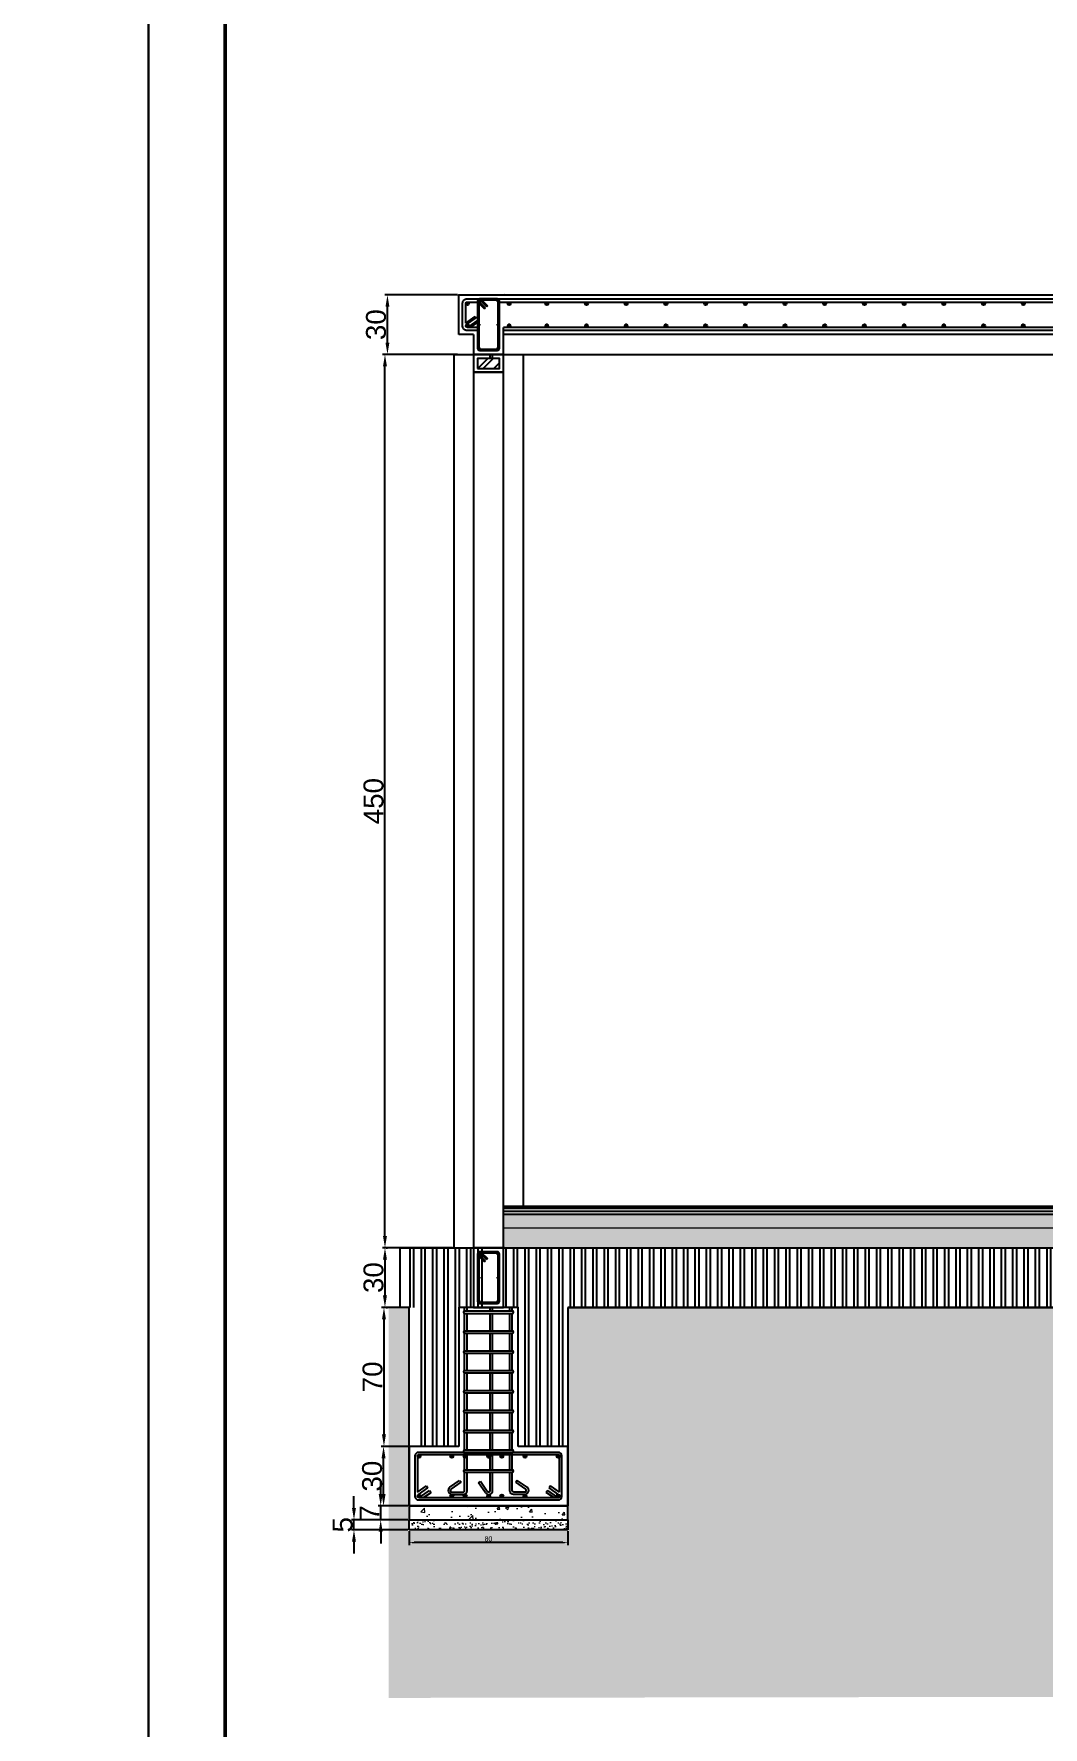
# Model space of a CAD drawing. Header units: centimetres. Extents: x -377343 to 693706, y 194584 to 813780.
# Drawn here: x 190401 to 190909, y 499101 to 499954 of the extents above; entities that cross this region are included whole.
import ezdxf

# ---------------------------------------------------------------- set-up
doc = ezdxf.new("R2010")
doc.units = ezdxf.units.CM
doc.header["$PDMODE"] = 3
for name, color, linetype in [('bangunan', 40, 'Continuous'), ('Layer1', 7, 'Continuous'), ('PIPA', 11, 'Continuous')]:
    doc.layers.add(name, color=color, linetype=linetype)
doc.layers.add('Legenda', color=252, linetype='Continuous', lineweight=20)
doc.styles.get("Standard").update_dxf_attribs({"font": 'arial.ttf'})
doc.linetypes.add('BATTING', pattern='A,0.00254,-2.54,[134,ltypeshp.shx,S=2.54,R=0,X=-2.54,Y=0],-5.08,[134,ltypeshp.shx,S=2.54,R=180,X=2.54,Y=0],-2.54', length=10.16254)
doc.dimstyles.new('ISO-25', dxfattribs={"dimtxt": 2.5, "dimasz": 2.5, "dimexe": 1.25, "dimexo": 0.625, "dimtad": 1, "dimtxsty": 'Standard', "dimcen": 2.5, "dimadec": 0, "dimazin": 0, "dimtfac": 1, "dimtmove": 0, "dimatfit": 3, "dimfxl": 1, "dimarcsym": 0})

# ---------------------------------------------------------------- blocks, each defined once
blk = doc.blocks.new('*D73')
at = {"layer": 'Defpoints', "color": 0, "transparency": 16777216}
for p in [(190589.93, 499200.43), (190669.93, 499200.43), (190589.93, 499193.94)]:
    blk.add_point(p, dxfattribs=at)
at = {"layer": 'Layer1', "color": 0, "lineweight": -2, "transparency": 16777216}
for p, q in [((190589.93, 499199.8), (190589.93, 499192.69)), ((190669.93, 499199.8), (190669.93, 499192.69)), ((190667.43, 499193.94), (190592.43, 499193.94))]:
    blk.add_line(p, q, dxfattribs=at)
at = {"layer": 'Layer1', "color": 0, "transparency": 16777216}
for points in [[(190592.43, 499194.35), (190592.43, 499193.52), (190589.93, 499193.94)], [(190667.43, 499194.35), (190667.43, 499193.52), (190669.93, 499193.94)]]:
    blk.add_solid(points, dxfattribs=at)
at = {"layer": 'Layer1', "color": 0, "transparency": 16777216, "insert": (190629.93, 499195.84), "char_height": 2.5, "attachment_point": 5}
blk.add_mtext('80', dxfattribs=at)
blk = doc.blocks.new('*D75')
at = {"layer": 'Defpoints', "color": 0, "transparency": 16777216}
for p in [(190579.05, 499822.43), (190614.93, 499822.43), (190614.93, 499792.43)]:
    blk.add_point(p, dxfattribs=at)
at = {"layer": 'Layer1', "color": 0, "lineweight": -2, "transparency": 16777216}
for p, q in [((190614.31, 499822.43), (190577.8, 499822.43)), ((190579.05, 499798.43), (190579.05, 499816.43)), ((190614.31, 499792.43), (190577.8, 499792.43))]:
    blk.add_line(p, q, dxfattribs=at)
at = {"layer": 'Layer1', "color": 0, "transparency": 16777216}
for points in [[(190578.05, 499816.43), (190580.05, 499816.43), (190579.05, 499822.43)], [(190578.05, 499798.43), (190580.05, 499798.43), (190579.05, 499792.43)]]:
    blk.add_solid(points, dxfattribs=at)
at = {"layer": 'Layer1', "color": 0, "transparency": 16777216, "insert": (190573.32, 499807.43), "char_height": 10, "attachment_point": 5, "rotation": 90}
blk.add_mtext('30', dxfattribs=at)
blk = doc.blocks.new('*D76')
at = {"layer": 'Defpoints', "color": 0, "transparency": 16777216}
for p in [(190577.8, 499792.43), (190612.5, 499792.43), (190612.5, 499342.43)]:
    blk.add_point(p, dxfattribs=at)
at = {"layer": 'Layer1', "color": 0, "lineweight": -2, "transparency": 16777216}
for p, q in [((190611.88, 499792.43), (190576.55, 499792.43)), ((190577.8, 499348.43), (190577.8, 499786.43)), ((190611.88, 499342.43), (190576.55, 499342.43))]:
    blk.add_line(p, q, dxfattribs=at)
at = {"layer": 'Layer1', "color": 0, "transparency": 16777216}
for points in [[(190576.8, 499786.43), (190578.8, 499786.43), (190577.8, 499792.43)], [(190576.8, 499348.43), (190578.8, 499348.43), (190577.8, 499342.43)]]:
    blk.add_solid(points, dxfattribs=at)
at = {"layer": 'Layer1', "color": 0, "transparency": 16777216, "insert": (190572.07, 499567.43), "char_height": 10, "attachment_point": 5, "rotation": 90}
blk.add_mtext('450', dxfattribs=at)
blk = doc.blocks.new('*D77')
at = {"layer": 'Defpoints', "color": 0, "transparency": 16777216}
for p in [(190577.8, 499342.43), (190577.8, 499312.43, 1114.69), (190577.8, 499312.43)]:
    blk.add_point(p, dxfattribs=at)
at = {"layer": 'Layer1', "color": 0, "lineweight": -2, "transparency": 16777216}
for p, q in [((190578.42, 499342.43), (190579.05, 499342.43)), ((190577.8, 499336.43), (190577.8, 499318.43)), ((190578.42, 499312.43), (190579.05, 499312.43))]:
    blk.add_line(p, q, dxfattribs=at)
at = {"layer": 'Layer1', "color": 0, "transparency": 16777216}
for points in [[(190576.8, 499336.43), (190578.8, 499336.43), (190577.8, 499342.43)], [(190576.8, 499318.43), (190578.8, 499318.43), (190577.8, 499312.43)]]:
    blk.add_solid(points, dxfattribs=at)
at = {"layer": 'Layer1', "color": 0, "transparency": 16777216, "insert": (190572.07, 499327.43), "char_height": 10, "attachment_point": 5, "rotation": 90}
blk.add_mtext('30', dxfattribs=at)
blk = doc.blocks.new('*D78')
at = {"layer": 'Defpoints', "color": 0, "transparency": 16777216}
for p in [(190589.93, 499312.43, 1114.69), (190577.3, 499242.43), (190589.93, 499242.43, 1114.69)]:
    blk.add_point(p, dxfattribs=at)
at = {"layer": 'Layer1', "color": 0, "lineweight": -2, "transparency": 16777216}
for p, q in [((190589.31, 499312.43), (190576.05, 499312.43)), ((190577.3, 499306.43), (190577.3, 499248.43)), ((190589.31, 499242.43), (190576.05, 499242.43))]:
    blk.add_line(p, q, dxfattribs=at)
at = {"layer": 'Layer1', "color": 0, "transparency": 16777216}
for points in [[(190576.3, 499306.43), (190578.3, 499306.43), (190577.3, 499312.43)], [(190576.3, 499248.43), (190578.3, 499248.43), (190577.3, 499242.43)]]:
    blk.add_solid(points, dxfattribs=at)
at = {"layer": 'Layer1', "color": 0, "transparency": 16777216, "insert": (190571.57, 499277.43), "char_height": 10, "attachment_point": 5, "rotation": 90}
blk.add_mtext('70', dxfattribs=at)
blk = doc.blocks.new('*D79')
at = {"layer": 'Defpoints', "color": 0, "transparency": 16777216}
for p in [(190577.09, 499242.43), (190589.93, 499242.43, 1114.69), (190589.93, 499212.43, 1114.69)]:
    blk.add_point(p, dxfattribs=at)
at = {"layer": 'Layer1', "color": 0, "lineweight": -2, "transparency": 16777216}
for p, q in [((190589.31, 499242.43), (190575.84, 499242.43)), ((190577.09, 499218.43), (190577.09, 499236.43)), ((190589.31, 499212.43), (190575.84, 499212.43))]:
    blk.add_line(p, q, dxfattribs=at)
at = {"layer": 'Layer1', "color": 0, "transparency": 16777216}
for points in [[(190576.09, 499236.43), (190578.09, 499236.43), (190577.09, 499242.43)], [(190576.09, 499218.43), (190578.09, 499218.43), (190577.09, 499212.43)]]:
    blk.add_solid(points, dxfattribs=at)
at = {"layer": 'Layer1', "color": 0, "transparency": 16777216, "insert": (190571.36, 499227.43), "char_height": 10, "attachment_point": 5, "rotation": 90}
blk.add_mtext('30', dxfattribs=at)
blk = doc.blocks.new('*D80')
at = {"layer": 'Defpoints', "color": 0, "transparency": 16777216}
for p in [(190575.65, 499212.43), (190589.93, 499212.43, 1114.69), (190589.93, 499205.43, 1114.69)]:
    blk.add_point(p, dxfattribs=at)
at = {"layer": 'Layer1', "color": 0, "lineweight": -2, "transparency": 16777216}
for p, q in [((190575.65, 499218.43), (190575.65, 499224.43)), ((190589.31, 499212.43), (190574.4, 499212.43)), ((190575.65, 499205.43), (190575.65, 499212.43)), ((190589.31, 499205.43), (190574.4, 499205.43)), ((190575.65, 499199.43), (190575.65, 499193.43))]:
    blk.add_line(p, q, dxfattribs=at)
at = {"layer": 'Layer1', "color": 0, "transparency": 16777216}
for points in [[(190574.65, 499218.43), (190576.65, 499218.43), (190575.65, 499212.43)], [(190574.65, 499199.43), (190576.65, 499199.43), (190575.65, 499205.43)]]:
    blk.add_solid(points, dxfattribs=at)
at = {"layer": 'Layer1', "color": 0, "transparency": 16777216, "insert": (190570.03, 499208.93), "char_height": 10, "attachment_point": 5, "rotation": 90}
blk.add_mtext('7', dxfattribs=at)
blk = doc.blocks.new('*D81')
at = {"layer": 'Defpoints', "color": 0, "transparency": 16777216}
for p in [(190562.2, 499205.43), (190589.93, 499205.43, 1114.69), (190589.93, 499200.43, 1114.69)]:
    blk.add_point(p, dxfattribs=at)
at = {"layer": 'Layer1', "color": 0, "lineweight": -2, "transparency": 16777216}
for p, q in [((190562.2, 499211.43), (190562.2, 499217.43)), ((190589.31, 499205.43), (190560.95, 499205.43)), ((190562.2, 499200.43), (190562.2, 499205.43)), ((190589.31, 499200.43), (190560.95, 499200.43)), ((190562.2, 499194.43), (190562.2, 499188.43))]:
    blk.add_line(p, q, dxfattribs=at)
at = {"layer": 'Layer1', "color": 0, "transparency": 16777216}
for points in [[(190561.2, 499211.43), (190563.2, 499211.43), (190562.2, 499205.43)], [(190561.2, 499194.43), (190563.2, 499194.43), (190562.2, 499200.43)]]:
    blk.add_solid(points, dxfattribs=at)
at = {"layer": 'Layer1', "color": 0, "transparency": 16777216, "insert": (190556.49, 499202.93), "char_height": 10, "attachment_point": 5, "rotation": 90}
blk.add_mtext('5', dxfattribs=at)

msp = doc.modelspace()

# ---------------------------------------------------------------- hatches: boundary and pattern name
at = {"layer": 'bangunan'}
h = msp.add_hatch(color=256, dxfattribs=at)
h.dxf.hatch_style = 1
h.paths.add_polyline_path([(190625.032, 499819.327, 1), (190626.032, 499819.327, 1)])
h = msp.add_hatch(color=256, dxfattribs=at)
h.dxf.hatch_style = 1
h.paths.add_polyline_path([(190625.032, 499819.327, 1), (190626.032, 499819.327, 1)])
h = msp.add_hatch(color=256, dxfattribs=at)
h.dxf.hatch_style = 1
h.paths.add_polyline_path([(190625.032, 499819.327, 1), (190626.032, 499819.327, 1)])
h = msp.add_hatch(color=256, dxfattribs=at)
h.dxf.hatch_style = 1
h.paths.add_polyline_path([(190634.832, 499819.327, -1), (190633.832, 499819.327, -1)])
h = msp.add_hatch(color=256, dxfattribs=at)
h.dxf.hatch_style = 1
h.paths.add_polyline_path([(190634.832, 499819.327, -1), (190633.832, 499819.327, -1)])
h = msp.add_hatch(color=256, dxfattribs=at)
h.dxf.hatch_style = 1
h.paths.add_polyline_path([(190625.051, 499807.395, -1), (190626.051, 499807.395, -1)])
h = msp.add_hatch(color=256, dxfattribs=at)
h.dxf.hatch_style = 1
h.paths.add_polyline_path([(190634.851, 499807.395, 1), (190633.851, 499807.395, 1)])
h = msp.add_hatch(color=256, dxfattribs=at)
h.dxf.hatch_style = 1
h.paths.add_polyline_path([(190625.032, 499795.527, -1), (190626.032, 499795.527, -1)])
h = msp.add_hatch(color=256, dxfattribs=at)
h.dxf.hatch_style = 1
h.paths.add_polyline_path([(190634.832, 499795.527, 1), (190633.832, 499795.527, 1)])
h = msp.add_hatch(color=256, dxfattribs=at)
h.dxf.hatch_style = 1
h.paths.add_polyline_path([(190625.032, 499339.327, 1), (190626.032, 499339.327, 1)])
h = msp.add_hatch(color=256, dxfattribs=at)
h.dxf.hatch_style = 1
h.paths.add_polyline_path([(190625.032, 499339.327, 1), (190626.032, 499339.327, 1)])
h = msp.add_hatch(color=256, dxfattribs=at)
h.dxf.hatch_style = 1
h.paths.add_polyline_path([(190625.032, 499339.327, 1), (190626.032, 499339.327, 1)])
h = msp.add_hatch(color=256, dxfattribs=at)
h.dxf.hatch_style = 1
h.paths.add_polyline_path([(190634.832, 499339.327, -1), (190633.832, 499339.327, -1)])
h = msp.add_hatch(color=256, dxfattribs=at)
h.dxf.hatch_style = 1
h.paths.add_polyline_path([(190634.832, 499339.327, -1), (190633.832, 499339.327, -1)])
h = msp.add_hatch(color=256, dxfattribs=at)
h.dxf.hatch_style = 1
h.paths.add_polyline_path([(190625.051, 499327.395, -1), (190626.051, 499327.395, -1)])
h = msp.add_hatch(color=256, dxfattribs=at)
h.dxf.hatch_style = 1
h.paths.add_polyline_path([(190634.851, 499327.395, 1), (190633.851, 499327.395, 1)])
h = msp.add_hatch(color=256, dxfattribs=at)
h.dxf.hatch_style = 1
h.paths.add_polyline_path([(190625.032, 499315.527, -1), (190626.032, 499315.527, -1)])
h = msp.add_hatch(color=256, dxfattribs=at)
h.dxf.hatch_style = 1
h.paths.add_polyline_path([(190634.832, 499315.527, 1), (190633.832, 499315.527, 1)])
at = {"layer": 'Layer1'}
h = msp.add_hatch(color=256, dxfattribs=at)
h.dxf.hatch_style = 1
h.paths.add_polyline_path([(190620.116, 499818.027, -1), (190618.516, 499818.027, -1)])
h = msp.add_hatch(color=256, dxfattribs=at)
h.dxf.hatch_style = 1
h.paths.add_polyline_path([(190620.116, 499818.027, -1), (190618.516, 499818.027, -1)])
h = msp.add_hatch(color=256, dxfattribs=at)
h.dxf.hatch_style = 1
h.paths.add_polyline_path([(190639.575, 499818.027, 1), (190641.175, 499818.027, 1)])
h = msp.add_hatch(color=256, dxfattribs=at)
h.dxf.hatch_style = 1
h.paths.add_polyline_path([(190660.116, 499818.027, -1), (190658.516, 499818.027, -1)])
h = msp.add_hatch(color=256, dxfattribs=at)
h.dxf.hatch_style = 1
h.paths.add_polyline_path([(190680.116, 499818.027, -1), (190678.516, 499818.027, -1)])
h = msp.add_hatch(color=256, dxfattribs=at)
h.dxf.hatch_style = 1
h.paths.add_polyline_path([(190700.116, 499818.027, -1), (190698.516, 499818.027, -1)])
h = msp.add_hatch(color=256, dxfattribs=at)
h.dxf.hatch_style = 1
h.paths.add_polyline_path([(190720.116, 499818.027, -1), (190718.516, 499818.027, -1)])
h = msp.add_hatch(color=256, dxfattribs=at)
h.dxf.hatch_style = 1
h.paths.add_polyline_path([(190740.116, 499818.027, -1), (190738.516, 499818.027, -1)])
h = msp.add_hatch(color=256, dxfattribs=at)
h.dxf.hatch_style = 1
h.paths.add_polyline_path([(190760.116, 499818.027, -1), (190758.516, 499818.027, -1)])
h = msp.add_hatch(color=256, dxfattribs=at)
h.dxf.hatch_style = 1
h.paths.add_polyline_path([(190780.116, 499818.027, -1), (190778.516, 499818.027, -1)])
h = msp.add_hatch(color=256, dxfattribs=at)
h.dxf.hatch_style = 1
h.paths.add_polyline_path([(190800.116, 499818.027, -1), (190798.516, 499818.027, -1)])
h = msp.add_hatch(color=256, dxfattribs=at)
h.dxf.hatch_style = 1
h.paths.add_polyline_path([(190820.116, 499818.027, -1), (190818.516, 499818.027, -1)])
h = msp.add_hatch(color=256, dxfattribs=at)
h.dxf.hatch_style = 1
h.paths.add_polyline_path([(190840.116, 499818.027, -1), (190838.516, 499818.027, -1)])
h = msp.add_hatch(color=256, dxfattribs=at)
h.dxf.hatch_style = 1
h.paths.add_polyline_path([(190860.116, 499818.027, -1), (190858.516, 499818.027, -1)])
h = msp.add_hatch(color=256, dxfattribs=at)
h.dxf.hatch_style = 1
h.paths.add_polyline_path([(190880.116, 499818.027, -1), (190878.516, 499818.027, -1)])
h = msp.add_hatch(color=256, dxfattribs=at)
h.dxf.hatch_style = 1
h.paths.add_polyline_path([(190900.116, 499818.027, -1), (190898.516, 499818.027, -1)])
h = msp.add_hatch(color=256, dxfattribs=at)
h.dxf.hatch_style = 1
h.paths.add_polyline_path([(190620.116, 499806.827, 1), (190618.516, 499806.827, 1)])
h = msp.add_hatch(color=256, dxfattribs=at)
h.dxf.hatch_style = 1
h.paths.add_polyline_path([(190620.116, 499806.827, 1), (190618.516, 499806.827, 1)])
h = msp.add_hatch(color=256, dxfattribs=at)
h.dxf.hatch_style = 1
h.paths.add_polyline_path([(190639.575, 499806.827, -1), (190641.175, 499806.827, -1)])
h = msp.add_hatch(color=256, dxfattribs=at)
h.dxf.hatch_style = 1
h.paths.add_polyline_path([(190660.116, 499806.827, 1), (190658.516, 499806.827, 1)])
h = msp.add_hatch(color=256, dxfattribs=at)
h.dxf.hatch_style = 1
h.paths.add_polyline_path([(190680.116, 499806.827, 1), (190678.516, 499806.827, 1)])
h = msp.add_hatch(color=256, dxfattribs=at)
h.dxf.hatch_style = 1
h.paths.add_polyline_path([(190700.116, 499806.827, 1), (190698.516, 499806.827, 1)])
h = msp.add_hatch(color=256, dxfattribs=at)
h.dxf.hatch_style = 1
h.paths.add_polyline_path([(190720.116, 499806.827, 1), (190718.516, 499806.827, 1)])
h = msp.add_hatch(color=256, dxfattribs=at)
h.dxf.hatch_style = 1
h.paths.add_polyline_path([(190740.116, 499806.827, 1), (190738.516, 499806.827, 1)])
h = msp.add_hatch(color=256, dxfattribs=at)
h.dxf.hatch_style = 1
h.paths.add_polyline_path([(190760.116, 499806.827, 1), (190758.516, 499806.827, 1)])
h = msp.add_hatch(color=256, dxfattribs=at)
h.dxf.hatch_style = 1
h.paths.add_polyline_path([(190780.116, 499806.827, 1), (190778.516, 499806.827, 1)])
h = msp.add_hatch(color=256, dxfattribs=at)
h.dxf.hatch_style = 1
h.paths.add_polyline_path([(190800.116, 499806.827, 1), (190798.516, 499806.827, 1)])
h = msp.add_hatch(color=256, dxfattribs=at)
h.dxf.hatch_style = 1
h.paths.add_polyline_path([(190820.116, 499806.827, 1), (190818.516, 499806.827, 1)])
h = msp.add_hatch(color=256, dxfattribs=at)
h.dxf.hatch_style = 1
h.paths.add_polyline_path([(190840.116, 499806.827, 1), (190838.516, 499806.827, 1)])
h = msp.add_hatch(color=256, dxfattribs=at)
h.dxf.hatch_style = 1
h.paths.add_polyline_path([(190860.116, 499806.827, 1), (190858.516, 499806.827, 1)])
h = msp.add_hatch(color=256, dxfattribs=at)
h.dxf.hatch_style = 1
h.paths.add_polyline_path([(190880.116, 499806.827, 1), (190878.516, 499806.827, 1)])
h = msp.add_hatch(color=256, dxfattribs=at)
h.dxf.hatch_style = 1
h.paths.add_polyline_path([(190900.116, 499806.827, 1), (190898.516, 499806.827, 1)])
h = msp.add_hatch(dxfattribs=at)
h.set_pattern_fill('ANSI32', color=256, scale=0.6)
h.set_pattern_definition([(45, (6808.2537, 7874.448), (-4.041115254, 4.041115254), []), (45, (6810.948, 7874.448), (-4.041115254, 4.041115254), [])])
h.paths.add_polyline_path([(190635.432, 499790.427), (190624.432, 499790.427), (190624.432, 499785.427), (190635.432, 499785.427)])
at = {"layer": 'Layer1', "lineweight": 5, "ltscale": 0.5}
h = msp.add_hatch(dxfattribs=at)
h.set_pattern_fill('AR-CONC', color=256, scale=0.09)
h.set_pattern_definition([(50, (6808.254, 7874.448), (16.3966202, -1.4345177), [1.7145, -18.8595]), (355, (6808.254, 7874.448), (-3.17190793, 17.19511607), [1.3716, -15.0876526]), (100.4514447, (6809.62, 7874.329), (13.22471224, 15.76059767), [1.4571008, -16.028122]), (46.1842, (6808.254, 7879.02), (24.3971137, -3.7838095), [2.57175, -28.28925]), (96.6355576, (6810.287, 7878.705), (21.3663721, 22.2683512), [2.1856521, -24.0422047]), (351.184151, (6808.254, 7879.02), (21.3663721, 22.2683512), [2.057397, -22.6313759]), (21, (6810.54, 7877.877), (13.6452952, -9.20386784), [1.7145, -18.8595]), (326, (6810.54, 7877.877), (5.56218255, 16.57691695), [1.3716, -15.0876]), (71.451445, (6811.677, 7877.11), (19.20747774, 7.3730492), [1.4571008, -16.0280944]), (37.5, (6808.2537, 7874.448), (0.27797429, 7.6099535), [0, -14.90472, 0, -15.3162, 0, -15.14475]), (7.5, (6808.254, 7874.448), (6.01376963, 9.01625173), [0, -8.73252, 0, -14.56182, 0, -5.77215]), (327.5, (6803.156, 7874.448), (12.203153565, -0.51558696), [0, -5.715, 0, -17.8308, 0, -23.6601]), (317.5, (6800.87, 7874.448), (13.33162632, 2.2883842), [0, -7.4295, 0, -11.84148, 0, -16.8021])])
h.paths.add_polyline_path([(192622.606, 499359.427), (192553.71, 499359.427), (190637.432, 499359.427), (190637.432, 499352.427), (192622.606, 499352.427)])
h = msp.add_hatch(dxfattribs=at)
h.set_pattern_fill('AR-SAND', color=256, scale=0.08)
h.set_pattern_definition([(37.5, (6808.2537, 7874.4482), (-0.128002504, 3.915305899), [0, -3.08864, 0, -3.4544, 0, -3.302]), (7.5, (6808.2537, 7874.448), (3.596186265, 5.734600805), [0, -1.66624, 0, -2.78384, 0, -1.0668]), (327.5, (6805.7543, 7874.4482), (6.327938962, 0.011497477), [0, -1.016, 0, -3.6576, 0, -4.7752]), (317.5, (6805.7543, 7874.448), (6.10845162, 1.783434586), [0, -0.508, 0, -2.39776, 0, -2.7432])])
h.paths.add_polyline_path([(192622.606, 499352.427), (190637.432, 499352.427), (190637.432, 499342.427), (192453.19, 499342.427), (192622.606, 499342.427)])
at = {"layer": 'Layer1'}
h = msp.add_hatch(dxfattribs=at)
h.set_pattern_fill('ANSI32', color=256, scale=0.6, angle=45)
h.set_pattern_definition([(90, (6813.2537, 7874.448), (-5.715, 0), []), (90, (6815.1587, 7876.353), (-5.715, 0), [])])
h.paths.add_polyline_path([(190627.432, 499342.427), (190590.482, 499342.427), (190590.482, 499312.427), (190594.932, 499312.427), (190594.932, 499242.427), (190614.932, 499242.427), (190614.932, 499312.427), (190627.432, 499312.427)])
h = msp.add_hatch(dxfattribs=at)
h.set_pattern_fill('ANSI32', color=256, scale=0.6, angle=45)
h.set_pattern_definition([(90, (6808.2537, 7874.448), (-5.715, 0), []), (90, (6810.1587, 7876.353), (-5.715, 0), [])])
h.paths.add_polyline_path([(192622.606, 499342.427), (192444.872, 499342.427), (190637.432, 499342.427), (190637.432, 499312.427), (190644.932, 499312.427), (190644.932, 499242.427), (190669.932, 499242.427), (190669.932, 499312.427), (192590.106, 499312.427), (192590.106, 499242.427), (192615.106, 499242.427), (192615.106, 499312.427), (192622.606, 499312.427)])
at = {"layer": 'Layer1', "true_color": 0x636466}
h = msp.add_hatch(dxfattribs=at)
h.set_pattern_fill('EARTH', color=251, scale=3, angle=45)
h.set_pattern_definition([(45, (6808.254, 7874.448), (0, 26.94076836), [19.05, -19.05]), (45, (6803.202, 7879.5), (0, 26.94076836), [19.05, -19.05]), (45, (6798.15, 7884.551), (0, 26.94076836), [19.05, -19.05]), (135, (6798.15, 7887.919), (-26.94076836, 0), [19.05, -19.05]), (135, (6803.202, 7892.97), (-26.94076836, 0), [19.05, -19.05]), (135, (6808.254, 7898.021), (-26.94076836, 0), [19.05, -19.05])])
h.paths.add_polyline_path([(192590.106, 499205.427), (192590.106, 499212.427), (192590.106, 499312.427), (190669.932, 499312.427), (190669.932, 499212.427), (190669.932, 499205.427), (190669.932, 499200.427), (190589.932, 499200.427), (190589.932, 499205.427), (190589.932, 499212.427), (190589.932, 499312.427), (190579.687, 499312.427), (190579.687, 499115.739), (192706.501, 499119.052), (192706.501, 499312.427), (192670.106, 499312.427), (192670.106, 499212.427), (192670.106, 499205.427), (192670.106, 499200.427), (192590.106, 499200.427)])
at = {"layer": 'Layer1'}
h = msp.add_hatch(color=256, dxfattribs=at)
h.dxf.hatch_style = 1
h.paths.add_polyline_path([(190594.132, 499237.427, -1), (190595.732, 499237.427, -1)])
h = msp.add_hatch(color=256, dxfattribs=at)
h.dxf.hatch_style = 1
h.paths.add_polyline_path([(190610.699, 499237.427, -1), (190612.299, 499237.427, -1)])
h = msp.add_hatch(color=256, dxfattribs=at)
h.dxf.hatch_style = 1
h.paths.add_polyline_path([(190617.416, 499237.427, -1), (190619.016, 499237.427, -1)])
h = msp.add_hatch(color=256, dxfattribs=at)
h.dxf.hatch_style = 1
h.paths.add_polyline_path([(190629.207, 499237.427, -1), (190630.807, 499237.427, -1)])
h = msp.add_hatch(color=256, dxfattribs=at)
h.dxf.hatch_style = 1
h.paths.add_polyline_path([(190635.849, 499237.427, -1), (190637.449, 499237.427, -1)])
h = msp.add_hatch(color=256, dxfattribs=at)
h.dxf.hatch_style = 1
h.paths.add_polyline_path([(190647.566, 499237.427, -1), (190649.166, 499237.427, -1)])
h = msp.add_hatch(color=256, dxfattribs=at)
h.dxf.hatch_style = 1
h.paths.add_polyline_path([(190664.282, 499237.427, -1), (190665.882, 499237.427, -1)])
at = {"layer": 'Layer1', "lineweight": 5, "ltscale": 0.5}
h = msp.add_hatch(dxfattribs=at)
h.set_pattern_fill('AR-CONC', color=256, scale=0.09)
h.set_pattern_definition([(50, (190387.2, 493378.963), (16.39662, -1.434518), [1.7145, -18.8595]), (355, (190387.2, 493378.963), (-3.17191, 17.195116), [1.3716, -15.087653]), (100.45144, (190388.566, 493378.844), (13.224712, 15.760598), [1.4571, -16.02812]), (46.1842, (190387.2, 493383.535), (24.397114, -3.78381), [2.57175, -28.28925]), (96.63556, (190389.233, 493383.22), (21.36637, 22.26835), [2.18565, -24.0422]), (351.18415, (190387.2, 493383.535), (21.36637, 22.26835), [2.0574, -22.63138]), (21, (190389.486, 493382.392), (13.645295, -9.203868), [1.7145, -18.8595]), (326, (190389.486, 493382.392), (5.562183, 16.576917), [1.3716, -15.0876]), (71.45144, (190390.623, 493381.625), (19.207478, 7.37305), [1.4571, -16.028094]), (37.5, (190387.2, 493378.963), (0.277974, 7.6099535), [0, -14.90472, 0, -15.3162, 0, -15.14475]), (7.5, (190387.2, 493378.963), (6.01377, 9.016252), [0, -8.73252, 0, -14.56182, 0, -5.77215]), (327.5, (190382.102, 493378.963), (12.2031536, -0.515587), [0, -5.715, 0, -17.8308, 0, -23.6601]), (317.5, (190379.816, 493378.963), (13.331626, 2.288384), [0, -7.4295, 0, -11.84148, 0, -16.8021])])
h.paths.add_polyline_path([(190669.932, 499212.427), (190589.932, 499212.427), (190589.932, 499205.427), (190669.932, 499205.427)])
at = {"layer": 'Layer1'}
h = msp.add_hatch(color=256, dxfattribs=at)
h.dxf.hatch_style = 1
h.paths.add_polyline_path([(190594.132, 499217.427, 1), (190595.732, 499217.427, 1)])
h = msp.add_hatch(color=256, dxfattribs=at)
h.dxf.hatch_style = 1
h.paths.add_polyline_path([(190610.699, 499217.427, 1), (190612.299, 499217.427, 1)])
h = msp.add_hatch(color=256, dxfattribs=at)
h.dxf.hatch_style = 1
h.paths.add_polyline_path([(190617.416, 499217.427, 1), (190619.016, 499217.427, 1)])
h = msp.add_hatch(color=256, dxfattribs=at)
h.dxf.hatch_style = 1
h.paths.add_polyline_path([(190629.207, 499217.427, 1), (190630.807, 499217.427, 1)])
h = msp.add_hatch(color=256, dxfattribs=at)
h.dxf.hatch_style = 1
h.paths.add_polyline_path([(190635.849, 499217.427, 1), (190637.449, 499217.427, 1)])
h = msp.add_hatch(color=256, dxfattribs=at)
h.dxf.hatch_style = 1
h.paths.add_polyline_path([(190647.566, 499217.427, 1), (190649.166, 499217.427, 1)])
h = msp.add_hatch(color=256, dxfattribs=at)
h.dxf.hatch_style = 1
h.paths.add_polyline_path([(190664.282, 499217.427, 1), (190665.882, 499217.427, 1)])
at = {"layer": 'Layer1', "lineweight": 5, "ltscale": 0.5}
h = msp.add_hatch(dxfattribs=at)
h.set_pattern_fill('AR-SAND', color=256, scale=0.08)
h.set_pattern_definition([(37.5, (190387.2, 493378.9632), (-0.1280025, 3.9153059), [0, -3.08864, 0, -3.4544, 0, -3.302]), (7.5, (190387.2, 493378.963), (3.5961863, 5.734601), [0, -1.66624, 0, -2.78384, 0, -1.0668]), (327.5, (190384.7006, 493378.9632), (6.327939, 0.0114975), [0, -1.016, 0, -3.6576, 0, -4.7752]), (317.5, (190384.7006, 493378.963), (6.1084516, 1.7834346), [0, -0.508, 0, -2.39776, 0, -2.7432])])
h.paths.add_polyline_path([(190669.932, 499205.427), (190589.932, 499205.427), (190589.932, 499200.427), (190669.932, 499200.427)])

# ---------------------------------------------------------------- linework, layer by layer
at = {"linetype": 'Continuous'}
for p, q in [((190638.088, 499823.352), (190638.088, 499823.352)), ((190638.088, 499343.352), (190638.088, 499343.352))]:
    msp.add_line(p, q, dxfattribs=at)
msp.add_lwpolyline([(190622.432, 499802.427), (190622.432, 499792.427), (190637.432, 499792.427), (190637.432, 499806.027)])
msp.add_lwpolyline([(190622.432, 499802.427), (190622.432, 499792.427), (190637.432, 499792.427), (190637.432, 499806.027)])
msp.add_lwpolyline([(190622.432, 499312.427), (190637.432, 499312.427), (190637.432, 499342.427), (190622.432, 499342.427)], close=True)
msp.add_lwpolyline([(190622.432, 499312.427), (190637.432, 499312.427), (190637.432, 499342.427), (190622.432, 499342.427)], close=True)
at = {"layer": 'bangunan'}
for p, q in [((190625.032, 499818.272), (190627.866, 499815.438)), ((190625.032, 499818.272), (190627.866, 499815.438)), ((190625.179, 499818.974), (190628.29, 499815.863)), ((190625.179, 499818.974), (190628.29, 499815.863)), ((190625.886, 499819.681), (190628.997, 499816.57)), ((190625.886, 499819.681), (190628.997, 499816.57)), ((190626.31, 499820.105), (190629.421, 499816.994)), ((190626.31, 499820.105), (190629.421, 499816.994)), ((190628.29, 499815.863), (190627.866, 499815.438)), ((190629.421, 499816.994), (190628.997, 499816.57)), ((190625.032, 499338.272), (190627.866, 499335.438)), ((190625.032, 499338.272), (190627.866, 499335.438)), ((190625.179, 499338.974), (190628.29, 499335.863)), ((190625.179, 499338.974), (190628.29, 499335.863)), ((190625.886, 499339.681), (190628.997, 499336.57)), ((190625.886, 499339.681), (190628.997, 499336.57)), ((190626.31, 499340.105), (190629.421, 499336.994)), ((190626.31, 499340.105), (190629.421, 499336.994)), ((190628.29, 499335.863), (190627.866, 499335.438)), ((190629.421, 499336.994), (190628.997, 499336.57))]:
    msp.add_line(p, q, dxfattribs=at)
for points in [[(190625.532, 499794.427), (190634.332, 499794.427, 0.4142136), (190635.432, 499795.527), (190635.432, 499819.327, 0.4142136), (190634.332, 499820.427), (190625.532, 499820.427, 0.4142136), (190624.432, 499819.327), (190624.432, 499795.527, 0.4142136)], [(190625.532, 499794.427), (190634.332, 499794.427, 0.4142136), (190635.432, 499795.527), (190635.432, 499819.327, 0.4142136), (190634.332, 499820.427), (190625.532, 499820.427, 0.4142136), (190624.432, 499819.327), (190624.432, 499795.527, 0.4142136)], [(190625.532, 499314.427), (190634.332, 499314.427, 0.4142136), (190635.432, 499315.527), (190635.432, 499339.327, 0.4142136), (190634.332, 499340.427), (190625.532, 499340.427, 0.4142136), (190624.432, 499339.327), (190624.432, 499315.527, 0.4142136)], [(190625.532, 499314.427), (190634.332, 499314.427, 0.4142136), (190635.432, 499315.527), (190635.432, 499339.327, 0.4142136), (190634.332, 499340.427), (190625.532, 499340.427, 0.4142136), (190624.432, 499339.327), (190624.432, 499315.527, 0.4142136)]]:
    msp.add_lwpolyline(points, format="xyb", close=True, dxfattribs=at)
for points in [[(190625.532, 499819.827), (190625.532, 499819.827, 0.4142136), (190625.032, 499819.327), (190625.032, 499795.527, 0.4142136), (190625.532, 499795.027), (190634.332, 499795.027, 0.4142136), (190634.832, 499795.527), (190634.832, 499819.327, 0.4142136), (190634.332, 499819.827), (190626.588, 499819.827)], [(190625.532, 499819.827), (190625.532, 499819.827, 0.4142136), (190625.032, 499819.327), (190625.032, 499795.527, 0.4142136), (190625.532, 499795.027), (190634.332, 499795.027, 0.4142136), (190634.832, 499795.527), (190634.832, 499819.327, 0.4142136), (190634.332, 499819.827), (190626.588, 499819.827)], [(190625.532, 499339.827), (190625.532, 499339.827, 0.4142136), (190625.032, 499339.327), (190625.032, 499315.527, 0.4142136), (190625.532, 499315.027), (190634.332, 499315.027, 0.4142136), (190634.832, 499315.527), (190634.832, 499339.327, 0.4142136), (190634.332, 499339.827), (190626.588, 499339.827)], [(190625.532, 499339.827), (190625.532, 499339.827, 0.4142136), (190625.032, 499339.327), (190625.032, 499315.527, 0.4142136), (190625.532, 499315.027), (190634.332, 499315.027, 0.4142136), (190634.832, 499315.527), (190634.832, 499339.327, 0.4142136), (190634.332, 499339.827), (190626.588, 499339.827)]]:
    msp.add_lwpolyline(points, format="xyb", dxfattribs=at)
for centre in [(190625.532, 499819.327), (190625.532, 499339.327)]:
    msp.add_circle(centre, 0.5, dxfattribs=at)
for centre in [(190625.532, 499819.327), (190625.532, 499339.327)]:
    msp.add_arc(centre, 1.1, 45, 180, dxfattribs=at)
at = {"layer": 'Layer1'}
for p, q in [((190618.532, 499808.232), (190623.313, 499811.579)), ((190618.857, 499807.483), (190623.772, 499810.924)), ((190619.775, 499806.172), (190624.69, 499809.614)), ((190623.313, 499811.579), (190623.772, 499810.924)), ((190624.69, 499809.614), (190625.134, 499808.948)), ((190620.963, 499806.027), (190625.149, 499808.958)), ((190612.432, 499792.427, 1114.588), (192647.606, 499792.427, -2229.375)), ((190612.503, 499792.427, 1114.287), (192647.606, 499792.427, -2229.375)), ((190612.503, 499792.427), (190612.503, 499342.427)), ((190630.807, 499790.627), (190630.807, 499792.427)), ((190632.007, 499790.627), (190632.007, 499792.427)), ((190637.432, 499342.427), (190637.432, 499792.427)), ((190647.432, 499792.427), (190647.432, 499363.427)), ((190637.432, 499783.427), (190622.432, 499783.427)), ((190637.432, 499363.427, 1114.687), (192622.606, 499363.427, 1114.687)), ((190637.432, 499362.427, 1114.687), (192622.606, 499362.427, 1114.687)), ((190637.432, 499359.427, 1114.687), (192622.606, 499359.427, 1114.687)), ((190637.432, 499342.427, 1114.687), (192453.19, 499342.427, 1114.687)), ((190617.932, 499310.627, 1114.687), (190641.932, 499310.627, 1114.687)), ((190617.932, 499309.427, 1114.687), (190641.932, 499309.427, 1114.687)), ((190630.807, 499310.627, 1114.687), (190630.807, 499312.427, 1114.687)), ((190630.807, 499300.627, 1114.687), (190630.807, 499309.427, 1114.687)), ((190632.007, 499310.627, 1114.687), (190632.007, 499312.427, 1114.687)), ((190632.007, 499300.627, 1114.687), (190632.007, 499309.427, 1114.687)), ((190617.932, 499300.627, 1114.687), (190641.932, 499300.627, 1114.687)), ((190617.932, 499299.427, 1114.687), (190641.932, 499299.427, 1114.687)), ((190630.807, 499290.627, 1114.687), (190630.807, 499299.427, 1114.687)), ((190632.007, 499290.627, 1114.687), (190632.007, 499299.427, 1114.687)), ((190617.932, 499290.627, 1114.687), (190641.932, 499290.627, 1114.687)), ((190617.932, 499289.427, 1114.687), (190641.932, 499289.427, 1114.687)), ((190630.807, 499280.627, 1114.687), (190630.807, 499289.427, 1114.687)), ((190632.007, 499280.627, 1114.687), (190632.007, 499289.427, 1114.687)), ((190617.932, 499280.627, 1114.687), (190641.932, 499280.627, 1114.687)), ((190617.932, 499279.427, 1114.687), (190641.932, 499279.427, 1114.687)), ((190630.807, 499270.627, 1114.687), (190630.807, 499279.427, 1114.687)), ((190632.007, 499270.627, 1114.687), (190632.007, 499279.427, 1114.687)), ((190617.932, 499270.627, 1114.687), (190641.932, 499270.627, 1114.687)), ((190617.932, 499269.427, 1114.687), (190641.932, 499269.427, 1114.687)), ((190630.807, 499260.627, 1114.687), (190630.807, 499269.427, 1114.687)), ((190632.007, 499260.627, 1114.687), (190632.007, 499269.427, 1114.687)), ((190617.932, 499260.627, 1114.687), (190641.932, 499260.627, 1114.687)), ((190617.932, 499259.427, 1114.687), (190641.932, 499259.427, 1114.687)), ((190630.807, 499250.627, 1114.687), (190630.807, 499259.427, 1114.687)), ((190632.007, 499250.627, 1114.687), (190632.007, 499259.427, 1114.687)), ((190617.932, 499250.627, 1114.687), (190641.932, 499250.627, 1114.687)), ((190617.932, 499249.427, 1114.687), (190641.932, 499249.427, 1114.687)), ((190630.807, 499240.627, 1114.687), (190630.807, 499249.427, 1114.687)), ((190632.007, 499240.627, 1114.687), (190632.007, 499249.427, 1114.687)), ((190617.932, 499240.627, 1114.687), (190641.932, 499240.627, 1114.687)), ((190617.932, 499239.427, 1114.687), (190641.932, 499239.427, 1114.687)), ((190630.807, 499230.627, 1114.687), (190630.807, 499239.427, 1114.687)), ((190632.007, 499230.627, 1114.687), (190632.007, 499239.427, 1114.687)), ((190617.932, 499230.627, 1114.687), (190641.932, 499230.627, 1114.687)), ((190617.932, 499229.427, 1114.687), (190641.932, 499229.427, 1114.687)), ((190630.807, 499220.227, 1114.687), (190630.807, 499229.427, 1114.687)), ((190632.007, 499220.227, 1114.687), (190632.007, 499229.427, 1114.687)), ((190594.132, 499219.309, 1114.687), (190598.7, 499222.507, 1114.687)), ((190594.473, 499218.083, 1114.687), (190599.388, 499221.524, 1114.687)), ((190598.7, 499222.507, 1114.687), (190599.388, 499221.524, 1114.687)), ((190610.502, 499221.866, 1114.687), (190615.417, 499225.307, 1114.687)), ((190611.19, 499220.883, 1114.687), (190616.105, 499224.324, 1114.687)), ((190615.417, 499225.307, 1114.687), (190616.105, 499224.324, 1114.687)), ((190624.928, 499223.995, 1114.687), (190625.911, 499224.683, 1114.687)), ((190628.369, 499219.08, 1114.687), (190624.928, 499223.995, 1114.687)), ((190629.352, 499219.769, 1114.687), (190625.911, 499224.683, 1114.687)), ((190644.448, 499225.307, 1114.687), (190643.76, 499224.324, 1114.687)), ((190648.675, 499220.883, 1114.687), (190643.76, 499224.324, 1114.687)), ((190649.363, 499221.866, 1114.687), (190644.448, 499225.307, 1114.687)), ((190661.165, 499222.507, 1114.687), (190660.476, 499221.524, 1114.687)), ((190665.391, 499218.083, 1114.687), (190660.476, 499221.524, 1114.687)), ((190665.732, 499219.309, 1114.687), (190661.165, 499222.507, 1114.687)), ((190589.932, 499212.427, 1114.687), (190589.932, 499205.427, 1114.687)), ((190595.391, 499216.772, 1114.687), (190600.306, 499220.214, 1114.687)), ((190597.277, 499216.627, 1114.687), (190600.994, 499219.231, 1114.687)), ((190600.306, 499220.214, 1114.687), (190600.994, 499219.231, 1114.687)), ((190659.756, 499220.214, 1114.687), (190659.068, 499219.231, 1114.687)), ((190662.786, 499216.627, 1114.687), (190659.068, 499219.231, 1114.687)), ((190664.878, 499216.627, 1114.687), (190659.756, 499220.214, 1114.687)), ((190669.932, 499205.427, 1114.687), (190669.932, 499212.427, 1114.687)), ((190589.932, 499205.427, 1114.687), (190669.932, 499205.427, 1114.687)), ((190589.932, 499200.427, 1114.687), (190589.932, 499205.427, 1114.687)), ((190669.932, 499205.427, 1114.687), (190669.932, 499200.427, 1114.687)), ((190669.932, 499200.427, 1114.687), (190589.932, 499200.427, 1114.687))]:
    msp.add_line(p, q, dxfattribs=at)
at = {"layer": 'Layer1', "linetype": 'BATTING', "ltscale": 0.13}
msp.add_line((190637.432, 499360.927, 1114.687), (192622.606, 499360.927, 1114.687), dxfattribs=at)
at = {"layer": 'Layer1', "lineweight": 5, "ltscale": 0.5}
msp.add_line((190637.432, 499352.427, 1114.687), (192622.606, 499352.427, 1114.687), dxfattribs=at)
at = {"layer": 'Layer1'}
for points in [[(190614.932, 499802.427), (190614.932, 499822.427), (192645.106, 499822.427)], [(190635.432, 499818.827), (191424.859, 499818.827)], [(190622.432, 499802.427), (190614.932, 499802.427)], [(190624.432, 499806.027), (190619.316, 499806.027)], [(191024.697, 499806.027), (190637.432, 499806.027)], [(191024.697, 499804.427), (190637.432, 499804.427)], [(191015.197, 499802.427), (190637.432, 499802.427)], [(192670.106, 499312.427), (192670.106, 499212.427), (192590.106, 499212.427), (192590.106, 499312.427), (190669.932, 499312.427)]]:
    msp.add_lwpolyline(points, dxfattribs=at)
for points in [[(190624.432, 499804.427), (190619.182, 499804.427, -0.4142136), (190616.932, 499806.677), (190616.932, 499818.177, -0.4142136), (190619.182, 499820.427), (192640.856, 499820.427, -0.4142136), (192643.106, 499818.177), (192643.106, 499806.677, -0.4142136), (192640.856, 499804.427), (192635.606, 499804.427)], [(190618.532, 499808.232), (190618.532, 499818.177, -0.4142136), (190619.182, 499818.827), (190624.432, 499818.827)]]:
    msp.add_lwpolyline(points, format="xyb", dxfattribs=at)
for points in [[(190622.432, 499342.427), (190637.432, 499342.427), (190637.432, 499792.427), (190622.432, 499792.427)], [(190622.432, 499783.427), (190637.432, 499783.427), (190637.432, 499792.427), (190622.432, 499792.427)], [(190624.432, 499785.427), (190635.432, 499785.427), (190635.432, 499790.427), (190624.432, 499790.427)]]:
    msp.add_lwpolyline(points, close=True, dxfattribs=at)
at = {"layer": 'Layer1', "elevation": 1114.687}
for points in [[(190669.932, 499312.427), (190669.932, 499212.427), (190589.932, 499212.427), (190589.932, 499312.427), (190585.482, 499312.427), (190585.482, 499342.427), (192453.19, 499342.427)], [(190644.932, 499242.427), (190644.932, 499312.427), (190614.932, 499312.427), (190614.932, 499242.427)], [(190617.932, 499310.627), (190617.932, 499312.427)], [(190617.932, 499290.627), (190617.932, 499309.427)], [(190619.132, 499310.627), (190619.132, 499312.427)], [(190619.132, 499300.627), (190619.132, 499309.427)], [(190640.732, 499310.627), (190640.732, 499312.427)], [(190640.732, 499300.627), (190640.732, 499309.427)], [(190641.932, 499310.627), (190641.932, 499312.427)], [(190641.932, 499300.627), (190641.932, 499309.427)], [(190669.932, 499312.427), (192453.19, 499312.427)], [(190619.132, 499290.627), (190619.132, 499299.427)], [(190640.732, 499290.627), (190640.732, 499299.427)], [(190641.932, 499290.627), (190641.932, 499299.427)], [(190617.932, 499280.627), (190617.932, 499289.427)], [(190619.132, 499280.627), (190619.132, 499289.427)], [(190640.732, 499280.627), (190640.732, 499289.427)], [(190641.932, 499280.627), (190641.932, 499289.427)], [(190617.932, 499270.627), (190617.932, 499279.427)], [(190619.132, 499270.627), (190619.132, 499279.427)], [(190640.732, 499270.627), (190640.732, 499279.427)], [(190641.932, 499270.627), (190641.932, 499279.427)], [(190617.932, 499260.627), (190617.932, 499269.427)], [(190619.132, 499260.627), (190619.132, 499269.427)], [(190640.732, 499260.627), (190640.732, 499269.427)], [(190641.932, 499260.627), (190641.932, 499269.427)], [(190617.932, 499250.627), (190617.932, 499259.427)], [(190619.132, 499250.627), (190619.132, 499259.427)], [(190640.732, 499250.627), (190640.732, 499259.427)], [(190641.932, 499250.627), (190641.932, 499259.427)], [(190617.932, 499240.627), (190617.932, 499249.427)], [(190619.132, 499240.627), (190619.132, 499249.427)], [(190640.732, 499240.627), (190640.732, 499249.427)], [(190641.932, 499240.627), (190641.932, 499249.427)], [(190614.932, 499242.427), (190589.932, 499242.427), (190589.932, 499212.427), (190669.932, 499212.427), (190669.932, 499242.427), (190644.932, 499242.427)], [(190617.932, 499230.627), (190617.932, 499239.427)], [(190619.132, 499230.627), (190619.132, 499239.427)], [(190640.732, 499230.627), (190640.732, 499239.427)], [(190641.932, 499230.627), (190641.932, 499239.427)]]:
    msp.add_lwpolyline(points, dxfattribs=at)
msp.add_lwpolyline([(190594.782, 499215.427), (190665.082, 499215.427, 0.4142136), (190666.932, 499217.277), (190666.932, 499237.577, 0.4142136), (190665.082, 499239.427), (190594.782, 499239.427, 0.4142136), (190592.932, 499237.577), (190592.932, 499217.277, 0.4142136)], format="xyb", close=True, dxfattribs=at)
for points in [[(190665.732, 499219.309), (190665.732, 499237.577, 0.4142136), (190665.082, 499238.227), (190594.782, 499238.227, 0.4142136), (190594.132, 499237.577), (190594.132, 499219.309)], [(190611.649, 499219.427), (190617.282, 499219.427, 0.4142136), (190617.932, 499220.077), (190617.932, 499229.427)], [(190611.649, 499218.227), (190617.282, 499218.227, 0.4142136), (190619.132, 499220.077), (190619.132, 499229.427)], [(190648.216, 499218.227), (190642.582, 499218.227, -0.4142136), (190640.732, 499220.077), (190640.732, 499229.427)], [(190648.216, 499219.427), (190642.582, 499219.427, -0.4142136), (190641.932, 499220.077), (190641.932, 499229.427)], [(190594.932, 499216.627), (190665.082, 499216.627, 0.4142136), (190665.732, 499217.277), (190665.732, 499217.894)]]:
    msp.add_lwpolyline(points, format="xyb", dxfattribs=at)
at = {"layer": 'Layer1'}
for centre in [(190619.316, 499818.027), (190619.316, 499818.027, -1114.687), (190640.375, 499818.027, -1114.687), (190659.316, 499818.027), (190679.316, 499818.027), (190699.316, 499818.027), (190719.316, 499818.027), (190739.316, 499818.027), (190759.316, 499818.027), (190779.316, 499818.027), (190799.316, 499818.027), (190819.316, 499818.027), (190839.316, 499818.027), (190859.316, 499818.027), (190879.316, 499818.027), (190899.316, 499818.027), (190619.316, 499806.827), (190619.316, 499806.827, -1114.687), (190640.375, 499806.827, -1114.687), (190659.316, 499806.827), (190679.316, 499806.827), (190699.316, 499806.827), (190719.316, 499806.827), (190739.316, 499806.827), (190759.316, 499806.827), (190779.316, 499806.827), (190799.316, 499806.827), (190819.316, 499806.827), (190839.316, 499806.827), (190859.316, 499806.827), (190879.316, 499806.827), (190899.316, 499806.827), (190594.932, 499237.427, 1114.687), (190611.499, 499237.427, 1114.687), (190618.216, 499237.427, 1114.687), (190630.007, 499237.427, 1114.687), (190636.649, 499237.427, 1114.687), (190648.366, 499237.427, 1114.687), (190665.082, 499237.427, 1114.687), (190594.932, 499217.427, 1114.687), (190611.499, 499217.427, 1114.687), (190618.216, 499217.427, 1114.687), (190630.007, 499217.427, 1114.687), (190636.649, 499217.427, 1114.687), (190648.366, 499217.427, 1114.687), (190665.082, 499217.427, 1114.687)]:
    msp.add_circle(centre, 0.8, dxfattribs=at)
for centre, radius, start, end in [((190617.932, 499310.027, 1114.687), 0.6, 90, 270), ((190641.932, 499310.027, 1114.687), 0.6, 270, 90), ((190617.932, 499300.027, 1114.687), 0.6, 90, 270), ((190641.932, 499300.027, 1114.687), 0.6, 270, 90), ((190617.932, 499290.027, 1114.687), 0.6, 90, 270), ((190641.932, 499290.027, 1114.687), 0.6, 270, 90), ((190617.932, 499280.027, 1114.687), 0.6, 90, 270), ((190641.932, 499280.027, 1114.687), 0.6, 270, 90), ((190617.932, 499270.027, 1114.687), 0.6, 90, 270), ((190641.932, 499270.027, 1114.687), 0.6, 270, 90), ((190617.932, 499260.027, 1114.687), 0.6, 90, 270), ((190641.932, 499260.027, 1114.687), 0.6, 270, 90), ((190617.932, 499250.027, 1114.687), 0.6, 90, 270), ((190641.932, 499250.027, 1114.687), 0.6, 270, 90), ((190617.932, 499240.027, 1114.687), 0.6, 90, 270), ((190641.932, 499240.027, 1114.687), 0.6, 270, 90), ((190617.932, 499230.027, 1114.687), 0.6, 90, 270), ((190641.932, 499230.027, 1114.687), 0.6, 270, 90), ((190611.649, 499220.227, 1114.687), 2, 125, 270), ((190611.649, 499220.227, 1114.687), 0.8, 125, 270), ((190648.216, 499220.227, 1114.687), 2, 270, 55), ((190648.216, 499220.227, 1114.687), 0.8, 270, 55), ((190630.007, 499220.227, 1114.687), 2, 215, 0), ((190630.007, 499220.227, 1114.687), 0.8, 215, 0)]:
    msp.add_arc(centre, radius, start, end, dxfattribs=at)
at = {"layer": 'Legenda', "color": 5, "lineweight": 30}
msp.add_lwpolyline([(190458.743, 500681.188), (193463.475, 500681.188), (193463.475, 498585.58), (190458.743, 498585.58)], close=True, dxfattribs=at)
at = {"layer": 'Legenda', "color": 1, "lineweight": 50}
msp.add_lwpolyline([(190497.265, 500642.666), (192924.164, 500642.666), (192924.164, 498624.103), (190497.265, 498624.103)], close=True, dxfattribs=at)
at = {"layer": 'PIPA', "lineweight": 35, "extrusion": (0, 0.816497, 0.57735), "elevation": 193451.324}
msp.add_lwpolyline([(-421704.212, -325591.681), (-159560.265, -63447.734), (377343.333, -600351.331), (-158232.47, -1135927.133), (-693706.405, -600453.199), (-454216.825, -360963.619)], dxfattribs=at)

# ---------------------------------------------------------------- dimensions: what is measured, and where the dimension line sits
at = {"layer": 'Layer1'}
for base, p1, p2, picture, middle in [((190579.05, 499822.427), (190614.932, 499792.427), (190614.932, 499822.427), '*D75', (190573.316, 499807.427)), ((190577.8, 499792.427), (190612.503, 499342.427), (190612.503, 499792.427), '*D76', (190572.069, 499567.427)), ((190577.8, 499312.427), (190577.8, 499342.427), (190577.8, 499312.427, 1114.687), '*D77', (190572.066, 499327.427)), ((190577.3, 499242.427), (190589.932, 499312.427, 1114.687), (190589.932, 499242.427, 1114.687), '*D78', (190571.569, 499277.427)), ((190577.092, 499242.427), (190589.932, 499212.427, 1114.687), (190589.932, 499242.427, 1114.687), '*D79', (190571.357, 499227.427))]:
    dim = msp.add_linear_dim(base=base, p1=p1, p2=p2, angle=90, dimstyle='ISO-25', override={"dimtxt": 10, "dimasz": 6}, dxfattribs=at)
    dim.commit()
    dim.dimension.update_dxf_attribs({"geometry": picture, "text_midpoint": middle})
for base, p1, p2, picture, middle in [((190575.651, 499212.427), (190589.932, 499205.427, 1114.687), (190589.932, 499212.427, 1114.687), '*D80', (190575.651, 499208.927)), ((190562.201, 499205.427), (190589.932, 499200.427, 1114.687), (190589.932, 499205.427, 1114.687), '*D81', (190562.201, 499202.927))]:
    dim = msp.add_linear_dim(base=base, p1=p1, p2=p2, angle=90, dimstyle='ISO-25', override={"dimtxt": 10, "dimasz": 6}, dxfattribs=at)
    dim.commit()
    dim.dimension.update_dxf_attribs({"geometry": picture, "text_midpoint": middle, "dimtype": 160})
dim = msp.add_linear_dim(base=(190589.932, 499193.938, 1114.687), p1=(190669.932, 499200.427, 1114.687), p2=(190589.932, 499200.427, 1114.687), dimstyle='ISO-25', dxfattribs=at)
dim.commit()
dim.dimension.update_dxf_attribs({"geometry": '*D73', "text_midpoint": (190629.932, 499195.839, 1114.687)})

doc.saveas('drawing.dxf')
